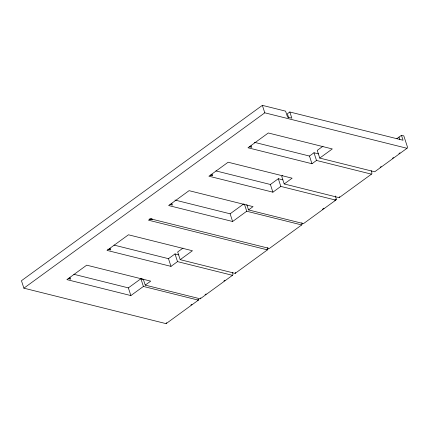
<?xml version="1.0" encoding="UTF-8"?>
<svg xmlns="http://www.w3.org/2000/svg" width="429" height="429" viewBox="0 0 429 429"><rect width="100%" height="100%" fill="white"/><g stroke="black" fill="none" stroke-linecap="round" stroke-linejoin="round"><path stroke-width="0.64" d="M288.717 117.873L287.376 113.776L289.827 111.996L291.838 118.163L287.548 117.09L285.607 111.149L262.355 105.352L21.45 280.711L23.89 288.175L166.087 323.648L166.645 322.683M166.087 323.648L198.375 300.144L198.927 299.179L197.313 300.354M143.297 279.199L145.233 285.113L200.193 298.825L200.745 297.86M200.193 298.825L232.48 275.321L233.033 274.356L232.411 272.453M183.006 248.101L177.681 251.973L180.196 259.663L235.156 273.375L235.709 272.404M235.156 273.375L267.444 249.871L267.996 248.906L267.583 247.635M267.444 249.871L148.493 220.195L150.445 218.779L269.396 248.45L301.684 224.946L302.236 223.981L301.823 222.71M246.798 204.59L248.536 209.915L303.496 223.627L335.784 200.123L336.341 199.158L335.301 195.983M282.749 175.493L281.697 176.26L284.207 183.95L339.167 197.662L339.725 196.691M339.167 197.662L371.455 174.158L372.013 173.193L371.182 170.651M322.989 146.203L317.235 150.391L319.75 158.081L374.71 171.788L406.998 148.289L407.55 147.319L403.818 135.896L401.447 135.301L396.852 138.647M23.89 288.175L264.795 112.816L406.998 148.289M68.667 278.78L70.184 277.676L70.678 279.177L68.222 278.566M108.789 249.571L110.312 248.466L110.8 249.968L107.733 249.206M150.338 219.332L151.314 218.618M170.426 204.703L171.949 203.598L172.437 205.1L169.986 204.488M210.709 175.386L212.226 174.276L212.72 175.783L210.264 175.171M249.775 146.943L251.297 145.839L251.785 147.345L249.335 146.729M73.847 274.287L128.351 287.88L140.9 278.748L143.484 279.392M113.969 245.077L168.479 258.676L175.005 253.925L178.877 254.89M174.957 200.048L230.116 213.808L243.688 203.931M215.889 170.892L270.393 184.486L278.314 178.721L282.829 179.848M254.306 142.289L309.465 156.049L313.985 152.756L318.5 153.882M145.233 285.113L150.702 281.134L86.712 265.17L66.876 279.611L130.866 295.57L143.415 286.438L198.375 300.144M180.196 259.663L192.439 250.751L128.448 234.792L106.998 250.402L170.989 266.366L177.52 261.615L232.48 275.321M248.536 209.915L253.056 206.628L189.066 190.664L168.635 205.534L232.625 221.498L246.723 211.24L301.684 224.946M284.207 183.95L292.128 178.185L228.137 162.226L208.918 176.212L272.908 192.176L280.823 186.411L335.784 200.123M319.75 158.081L332.298 148.943L268.307 132.979L247.983 147.774L311.974 163.739L316.495 160.446L371.455 174.158M190.857 305.057L191.935 304.274M205.051 294.723L206.129 293.94M223.884 281.016L224.962 280.234M266.924 249.689L267.996 248.906M322.351 209.341L323.965 208.167M334.727 200.332L336.341 199.158M380.105 167.299L381.183 166.516M392.481 158.29L393.559 157.507M398.938 153.587L400.016 152.804M289.827 111.996L403.062 140.245L401.447 135.301M149.228 218.999L152.295 219.766L151.968 218.763M399.002 137.082L399.807 139.554M313.985 152.756L316.495 160.446M309.465 156.049L311.974 163.739M262.355 105.352L264.795 112.816M278.314 178.721L280.823 186.411M270.393 184.486L272.908 192.176M244.401 204.14L246.723 211.24M230.116 213.808L232.625 221.498M175.005 253.925L177.52 261.615M168.479 258.676L170.989 266.366M140.9 278.748L143.415 286.438M128.351 287.88L130.866 295.57"/></g></svg>
